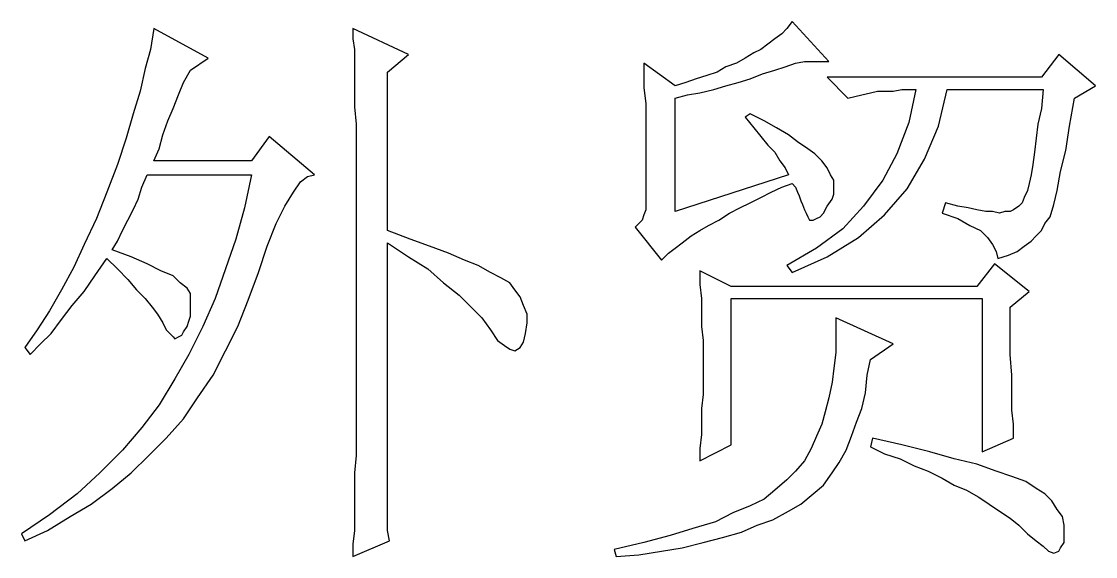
# Model space of a CAD drawing. Extents: x -150 to 150, y -100 to 100.
# Drawn here: x -114.95 to -108.79, y -88.72 to -85.65 of the extents above; entities that cross this region are included whole.
import ezdxf

# ---------------------------------------------------------------- set-up
doc = ezdxf.new("R2010")
doc.units = 0
doc.header["$MEASUREMENT"] = 0
doc.layers.get('0').update_dxf_attribs({"linetype": 'CONTINUOUS'})

msp = doc.modelspace()

# ---------------------------------------------------------------- linework, layer by layer
for points in [[(-110.55, -86.53), (-111.2, -86.74), (-111.2, -86.74), (-111.2, -86.09), (-111.2, -86.09), (-111.13, -86.07), (-111.13, -86.07), (-111.06, -86.06), (-111.06, -86.06), (-110.98, -86.04), (-110.98, -86.04), (-110.91, -86.02), (-110.91, -86.02), (-110.84, -86), (-110.84, -86), (-110.77, -85.98), (-110.77, -85.98), (-110.7, -85.95), (-110.7, -85.95), (-110.63, -85.93), (-110.63, -85.93), (-110.57, -85.91), (-110.57, -85.91), (-110.51, -85.89), (-110.51, -85.89), (-110.46, -85.88), (-110.46, -85.88), (-110.41, -85.88), (-110.41, -85.88), (-110.36, -85.88), (-110.36, -85.88), (-110.32, -85.88), (-110.32, -85.88), (-110.53, -85.65), (-110.53, -85.65), (-110.56, -85.69), (-110.56, -85.69), (-110.59, -85.72), (-110.59, -85.72), (-110.63, -85.75), (-110.63, -85.75), (-110.67, -85.78), (-110.67, -85.78), (-110.71, -85.81), (-110.71, -85.81), (-110.75, -85.83), (-110.75, -85.83), (-110.8, -85.86), (-110.8, -85.86), (-110.85, -85.89), (-110.85, -85.89), (-110.91, -85.91), (-110.91, -85.91), (-110.96, -85.94), (-110.96, -85.94), (-111.02, -85.96), (-111.02, -85.96), (-111.08, -85.98), (-111.08, -85.98), (-111.14, -86), (-111.14, -86), (-111.2, -86.02), (-111.2, -86.02), (-111.38, -85.89), (-111.38, -85.89), (-111.38, -85.95), (-111.38, -85.95), (-111.38, -86.03), (-111.38, -86.03), (-111.37, -86.12), (-111.37, -86.12), (-111.37, -86.22), (-111.37, -86.22), (-111.37, -86.34), (-111.37, -86.34), (-111.37, -86.48), (-111.37, -86.48), (-111.37, -86.64), (-111.37, -86.64), (-111.37, -86.67), (-111.37, -86.67), (-111.37, -86.7), (-111.37, -86.7), (-111.37, -86.73), (-111.37, -86.73), (-111.38, -86.76), (-111.38, -86.76), (-111.39, -86.79), (-111.39, -86.79), (-111.41, -86.81), (-111.41, -86.81), (-111.43, -86.83), (-111.43, -86.83), (-111.28, -87.02), (-111.28, -87.02), (-111.24, -86.98), (-111.24, -86.98), (-111.2, -86.95), (-111.2, -86.95), (-111.16, -86.92), (-111.16, -86.92), (-111.11, -86.88), (-111.11, -86.88), (-111.06, -86.85), (-111.06, -86.85), (-111.01, -86.82), (-111.01, -86.82), (-110.95, -86.79), (-110.95, -86.79), (-110.89, -86.75), (-110.89, -86.75), (-110.83, -86.72), (-110.83, -86.72), (-110.77, -86.69), (-110.77, -86.69), (-110.71, -86.66), (-110.71, -86.66), (-110.65, -86.63), (-110.65, -86.63), (-110.59, -86.6), (-110.59, -86.6), (-110.53, -86.58), (-110.53, -86.58), (-110.51, -86.6), (-110.51, -86.6), (-110.5, -86.63), (-110.5, -86.63), (-110.49, -86.65), (-110.49, -86.65), (-110.48, -86.68), (-110.48, -86.68), (-110.47, -86.7), (-110.47, -86.7), (-110.46, -86.73), (-110.46, -86.73), (-110.45, -86.75), (-110.45, -86.75), (-110.44, -86.77), (-110.44, -86.77), (-110.43, -86.79), (-110.43, -86.79), (-110.41, -86.79), (-110.41, -86.79), (-110.39, -86.78), (-110.39, -86.78), (-110.37, -86.77), (-110.37, -86.77), (-110.35, -86.75), (-110.35, -86.75), (-110.33, -86.71), (-110.33, -86.71), (-110.3, -86.67), (-110.3, -86.67), (-110.29, -86.64), (-110.29, -86.64), (-110.29, -86.6), (-110.29, -86.6), (-110.29, -86.56), (-110.29, -86.56), (-110.31, -86.53), (-110.31, -86.53), (-110.33, -86.49), (-110.33, -86.49), (-110.36, -86.45), (-110.36, -86.45), (-110.4, -86.41), (-110.4, -86.41), (-110.44, -86.38), (-110.44, -86.38), (-110.5, -86.34), (-110.5, -86.34), (-110.55, -86.3), (-110.55, -86.3), (-110.62, -86.26), (-110.62, -86.26), (-110.69, -86.22), (-110.69, -86.22), (-110.77, -86.18), (-110.77, -86.18), (-110.8, -86.2), (-110.8, -86.2), (-110.75, -86.26), (-110.75, -86.26), (-110.71, -86.31), (-110.71, -86.31), (-110.67, -86.36), (-110.67, -86.36), (-110.63, -86.4), (-110.63, -86.4), (-110.6, -86.45), (-110.6, -86.45), (-110.57, -86.49), (-110.57, -86.49), (-110.55, -86.53)], [(-113.88, -85.86), (-114.19, -85.69), (-114.19, -85.69), (-114.21, -85.81), (-114.21, -85.81), (-114.24, -85.92), (-114.24, -85.92), (-114.27, -86.05), (-114.27, -86.05), (-114.31, -86.18), (-114.31, -86.18), (-114.35, -86.32), (-114.35, -86.32), (-114.4, -86.47), (-114.4, -86.47), (-114.46, -86.63), (-114.46, -86.63), (-114.52, -86.78), (-114.52, -86.78), (-114.59, -86.93), (-114.59, -86.93), (-114.65, -87.06), (-114.65, -87.06), (-114.72, -87.19), (-114.72, -87.19), (-114.79, -87.31), (-114.79, -87.31), (-114.86, -87.42), (-114.86, -87.42), (-114.93, -87.52), (-114.93, -87.52), (-114.9, -87.56), (-114.9, -87.56), (-114.84, -87.5), (-114.84, -87.5), (-114.78, -87.44), (-114.78, -87.44), (-114.72, -87.36), (-114.72, -87.36), (-114.66, -87.28), (-114.66, -87.28), (-114.59, -87.2), (-114.59, -87.2), (-114.53, -87.11), (-114.53, -87.11), (-114.46, -87.01), (-114.46, -87.01), (-114.4, -87.07), (-114.4, -87.07), (-114.34, -87.13), (-114.34, -87.13), (-114.29, -87.19), (-114.29, -87.19), (-114.24, -87.24), (-114.24, -87.24), (-114.2, -87.29), (-114.2, -87.29), (-114.17, -87.33), (-114.17, -87.33), (-114.14, -87.38), (-114.14, -87.38), (-114.12, -87.42), (-114.12, -87.42), (-114.1, -87.44), (-114.1, -87.44), (-114.08, -87.46), (-114.08, -87.46), (-114.07, -87.47), (-114.07, -87.47), (-114.05, -87.46), (-114.05, -87.46), (-114.03, -87.45), (-114.03, -87.45), (-114.02, -87.43), (-114.02, -87.43), (-114, -87.4), (-114, -87.4), (-113.99, -87.37), (-113.99, -87.37), (-113.98, -87.34), (-113.98, -87.34), (-113.98, -87.3), (-113.98, -87.3), (-113.98, -87.27), (-113.98, -87.27), (-113.98, -87.24), (-113.98, -87.24), (-113.98, -87.21), (-113.98, -87.21), (-114, -87.18), (-114, -87.18), (-114.04, -87.15), (-114.04, -87.15), (-114.08, -87.11), (-114.08, -87.11), (-114.15, -87.08), (-114.15, -87.08), (-114.23, -87.04), (-114.23, -87.04), (-114.32, -87), (-114.32, -87), (-114.43, -86.96), (-114.43, -86.96), (-114.4, -86.91), (-114.4, -86.91), (-114.37, -86.85), (-114.37, -86.85), (-114.34, -86.79), (-114.34, -86.79), (-114.31, -86.73), (-114.31, -86.73), (-114.28, -86.67), (-114.28, -86.67), (-114.26, -86.6), (-114.26, -86.6), (-114.23, -86.53), (-114.23, -86.53), (-113.63, -86.53), (-113.63, -86.53), (-113.67, -86.72), (-113.67, -86.72), (-113.72, -86.9), (-113.72, -86.9), (-113.78, -87.07), (-113.78, -87.07), (-113.84, -87.24), (-113.84, -87.24), (-113.91, -87.4), (-113.91, -87.4), (-113.99, -87.56), (-113.99, -87.56), (-114.07, -87.7), (-114.07, -87.7), (-114.16, -87.85), (-114.16, -87.85), (-114.26, -87.98), (-114.26, -87.98), (-114.37, -88.11), (-114.37, -88.11), (-114.5, -88.24), (-114.5, -88.24), (-114.63, -88.36), (-114.63, -88.36), (-114.79, -88.48), (-114.79, -88.48), (-114.95, -88.59), (-114.95, -88.59), (-114.93, -88.63), (-114.93, -88.63), (-114.8, -88.57), (-114.8, -88.57), (-114.67, -88.49), (-114.67, -88.49), (-114.55, -88.42), (-114.55, -88.42), (-114.43, -88.33), (-114.43, -88.33), (-114.32, -88.24), (-114.32, -88.24), (-114.22, -88.14), (-114.22, -88.14), (-114.12, -88.04), (-114.12, -88.04), (-114.02, -87.93), (-114.02, -87.93), (-113.94, -87.81), (-113.94, -87.81), (-113.85, -87.68), (-113.85, -87.68), (-113.78, -87.54), (-113.78, -87.54), (-113.71, -87.4), (-113.71, -87.4), (-113.65, -87.25), (-113.65, -87.25), (-113.59, -87.09), (-113.59, -87.09), (-113.54, -86.94), (-113.54, -86.94), (-113.49, -86.81), (-113.49, -86.81), (-113.44, -86.71), (-113.44, -86.71), (-113.39, -86.63), (-113.39, -86.63), (-113.35, -86.57), (-113.35, -86.57), (-113.31, -86.54), (-113.31, -86.54), (-113.27, -86.53), (-113.27, -86.53), (-113.53, -86.31), (-113.53, -86.31), (-113.63, -86.45), (-113.63, -86.45), (-114.19, -86.45), (-114.19, -86.45), (-114.16, -86.38), (-114.16, -86.38), (-114.14, -86.3), (-114.14, -86.3), (-114.11, -86.22), (-114.11, -86.22), (-114.08, -86.15), (-114.08, -86.15), (-114.05, -86.07), (-114.05, -86.07), (-114.02, -86), (-114.02, -86), (-113.98, -85.93), (-113.98, -85.93), (-113.88, -85.86)], [(-112.85, -88.08), (-112.85, -86.92), (-112.85, -86.92), (-112.73, -87), (-112.73, -87), (-112.62, -87.07), (-112.62, -87.07), (-112.53, -87.15), (-112.53, -87.15), (-112.44, -87.22), (-112.44, -87.22), (-112.37, -87.29), (-112.37, -87.29), (-112.31, -87.35), (-112.31, -87.35), (-112.26, -87.42), (-112.26, -87.42), (-112.22, -87.48), (-112.22, -87.48), (-112.18, -87.51), (-112.18, -87.51), (-112.15, -87.53), (-112.15, -87.53), (-112.12, -87.54), (-112.12, -87.54), (-112.09, -87.52), (-112.09, -87.52), (-112.07, -87.49), (-112.07, -87.49), (-112.06, -87.44), (-112.06, -87.44), (-112.05, -87.38), (-112.05, -87.38), (-112.05, -87.33), (-112.05, -87.33), (-112.07, -87.28), (-112.07, -87.28), (-112.09, -87.23), (-112.09, -87.23), (-112.12, -87.19), (-112.12, -87.19), (-112.15, -87.15), (-112.15, -87.15), (-112.2, -87.12), (-112.2, -87.12), (-112.26, -87.09), (-112.26, -87.09), (-112.33, -87.05), (-112.33, -87.05), (-112.41, -87.02), (-112.41, -87.02), (-112.5, -86.98), (-112.5, -86.98), (-112.61, -86.94), (-112.61, -86.94), (-112.72, -86.9), (-112.72, -86.9), (-112.85, -86.85), (-112.85, -86.85), (-112.85, -85.94), (-112.85, -85.94), (-112.73, -85.84), (-112.73, -85.84), (-113.05, -85.69), (-113.05, -85.69), (-113.05, -85.75), (-113.05, -85.75), (-113.04, -85.81), (-113.04, -85.81), (-113.04, -85.89), (-113.04, -85.89), (-113.04, -85.96), (-113.04, -85.96), (-113.04, -86.05), (-113.04, -86.05), (-113.04, -86.14), (-113.04, -86.14), (-113.03, -86.24), (-113.03, -86.24), (-113.03, -88.14), (-113.03, -88.14), (-113.04, -88.24), (-113.04, -88.24), (-113.04, -88.32), (-113.04, -88.32), (-113.04, -88.41), (-113.04, -88.41), (-113.04, -88.49), (-113.04, -88.49), (-113.04, -88.57), (-113.04, -88.57), (-113.05, -88.65), (-113.05, -88.65), (-113.05, -88.72), (-113.05, -88.72), (-112.84, -88.63), (-112.84, -88.63), (-112.85, -88.57), (-112.85, -88.57), (-112.85, -88.5), (-112.85, -88.5), (-112.85, -88.43), (-112.85, -88.43), (-112.85, -88.35), (-112.85, -88.35), (-112.85, -88.27), (-112.85, -88.27), (-112.85, -88.18), (-112.85, -88.18), (-112.85, -88.08)], [(-109.1, -85.97), (-110.33, -85.97), (-110.33, -85.97), (-110.21, -86.09), (-110.21, -86.09), (-110.17, -86.08), (-110.17, -86.08), (-110.13, -86.07), (-110.13, -86.07), (-110.08, -86.06), (-110.08, -86.06), (-110.04, -86.05), (-110.04, -86.05), (-109.99, -86.05), (-109.99, -86.05), (-109.95, -86.05), (-109.95, -86.05), (-109.9, -86.04), (-109.9, -86.04), (-109.82, -86.04), (-109.82, -86.04), (-109.86, -86.23), (-109.86, -86.23), (-109.93, -86.41), (-109.93, -86.41), (-110.01, -86.56), (-110.01, -86.56), (-110.12, -86.71), (-110.12, -86.71), (-110.24, -86.84), (-110.24, -86.84), (-110.39, -86.95), (-110.39, -86.95), (-110.56, -87.05), (-110.56, -87.05), (-110.53, -87.09), (-110.53, -87.09), (-110.33, -87), (-110.33, -87), (-110.15, -86.89), (-110.15, -86.89), (-110, -86.76), (-110, -86.76), (-109.87, -86.61), (-109.87, -86.61), (-109.77, -86.44), (-109.77, -86.44), (-109.69, -86.25), (-109.69, -86.25), (-109.64, -86.04), (-109.64, -86.04), (-109.09, -86.04), (-109.09, -86.04), (-109.1, -86.15), (-109.1, -86.15), (-109.12, -86.24), (-109.12, -86.24), (-109.13, -86.32), (-109.13, -86.32), (-109.14, -86.4), (-109.14, -86.4), (-109.15, -86.47), (-109.15, -86.47), (-109.16, -86.53), (-109.16, -86.53), (-109.17, -86.58), (-109.17, -86.58), (-109.18, -86.62), (-109.18, -86.62), (-109.2, -86.66), (-109.2, -86.66), (-109.21, -86.69), (-109.21, -86.69), (-109.23, -86.71), (-109.23, -86.71), (-109.26, -86.73), (-109.26, -86.73), (-109.28, -86.74), (-109.28, -86.74), (-109.31, -86.74), (-109.31, -86.74), (-109.34, -86.75), (-109.34, -86.75), (-109.38, -86.74), (-109.38, -86.74), (-109.42, -86.74), (-109.42, -86.74), (-109.47, -86.73), (-109.47, -86.73), (-109.52, -86.72), (-109.52, -86.72), (-109.58, -86.71), (-109.58, -86.71), (-109.65, -86.69), (-109.65, -86.69), (-109.67, -86.75), (-109.67, -86.75), (-109.58, -86.78), (-109.58, -86.78), (-109.51, -86.82), (-109.51, -86.82), (-109.45, -86.85), (-109.45, -86.85), (-109.41, -86.89), (-109.41, -86.89), (-109.38, -86.93), (-109.38, -86.93), (-109.36, -86.97), (-109.36, -86.97), (-109.35, -87.01), (-109.35, -87.01), (-109.29, -86.99), (-109.29, -86.99), (-109.24, -86.97), (-109.24, -86.97), (-109.2, -86.94), (-109.2, -86.94), (-109.16, -86.91), (-109.16, -86.91), (-109.13, -86.88), (-109.13, -86.88), (-109.1, -86.85), (-109.1, -86.85), (-109.08, -86.81), (-109.08, -86.81), (-109.05, -86.77), (-109.05, -86.77), (-109.03, -86.7), (-109.03, -86.7), (-109.01, -86.62), (-109.01, -86.62), (-108.99, -86.51), (-108.99, -86.51), (-108.96, -86.39), (-108.96, -86.39), (-108.94, -86.25), (-108.94, -86.25), (-108.91, -86.09), (-108.91, -86.09), (-108.79, -86.02), (-108.79, -86.02), (-109, -85.84), (-109, -85.84), (-109.1, -85.97)], [(-109.28, -87.43), (-109.28, -87.29), (-109.28, -87.29), (-109.17, -87.2), (-109.17, -87.2), (-109.37, -87.04), (-109.37, -87.04), (-109.47, -87.17), (-109.47, -87.17), (-110.88, -87.17), (-110.88, -87.17), (-111.06, -87.08), (-111.06, -87.08), (-111.06, -87.16), (-111.06, -87.16), (-111.05, -87.24), (-111.05, -87.24), (-111.05, -87.32), (-111.05, -87.32), (-111.05, -87.4), (-111.05, -87.4), (-111.04, -87.48), (-111.04, -87.48), (-111.04, -87.56), (-111.04, -87.56), (-111.04, -87.64), (-111.04, -87.64), (-111.04, -87.71), (-111.04, -87.71), (-111.04, -87.79), (-111.04, -87.79), (-111.05, -87.87), (-111.05, -87.87), (-111.05, -87.95), (-111.05, -87.95), (-111.05, -88.02), (-111.05, -88.02), (-111.06, -88.1), (-111.06, -88.1), (-111.06, -88.17), (-111.06, -88.17), (-110.88, -88.08), (-110.88, -88.08), (-110.88, -87.24), (-110.88, -87.24), (-109.44, -87.24), (-109.44, -87.24), (-109.44, -88.12), (-109.44, -88.12), (-109.26, -88.04), (-109.26, -88.04), (-109.26, -87.96), (-109.26, -87.96), (-109.27, -87.88), (-109.27, -87.88), (-109.27, -87.78), (-109.27, -87.78), (-109.27, -87.68), (-109.27, -87.68), (-109.28, -87.56), (-109.28, -87.56), (-109.28, -87.43)], [(-109.95, -87.5), (-110.28, -87.35), (-110.28, -87.35), (-110.28, -87.45), (-110.28, -87.45), (-110.28, -87.55), (-110.28, -87.55), (-110.29, -87.64), (-110.29, -87.64), (-110.3, -87.72), (-110.3, -87.72), (-110.32, -87.81), (-110.32, -87.81), (-110.34, -87.89), (-110.34, -87.89), (-110.36, -87.96), (-110.36, -87.96), (-110.39, -88.03), (-110.39, -88.03), (-110.42, -88.1), (-110.42, -88.1), (-110.46, -88.17), (-110.46, -88.17), (-110.51, -88.23), (-110.51, -88.23), (-110.56, -88.28), (-110.56, -88.28), (-110.63, -88.34), (-110.63, -88.34), (-110.69, -88.39), (-110.69, -88.39), (-110.77, -88.43), (-110.77, -88.43), (-110.87, -88.47), (-110.87, -88.47), (-110.97, -88.52), (-110.97, -88.52), (-111.1, -88.56), (-111.1, -88.56), (-111.23, -88.6), (-111.23, -88.6), (-111.38, -88.64), (-111.38, -88.64), (-111.55, -88.68), (-111.55, -88.68), (-111.54, -88.72), (-111.54, -88.72), (-111.41, -88.71), (-111.41, -88.71), (-111.28, -88.69), (-111.28, -88.69), (-111.16, -88.67), (-111.16, -88.67), (-111.04, -88.64), (-111.04, -88.64), (-110.93, -88.61), (-110.93, -88.61), (-110.82, -88.58), (-110.82, -88.58), (-110.73, -88.54), (-110.73, -88.54), (-110.64, -88.51), (-110.64, -88.51), (-110.55, -88.46), (-110.55, -88.46), (-110.48, -88.42), (-110.48, -88.42), (-110.41, -88.36), (-110.41, -88.36), (-110.35, -88.31), (-110.35, -88.31), (-110.3, -88.24), (-110.3, -88.24), (-110.26, -88.18), (-110.26, -88.18), (-110.22, -88.11), (-110.22, -88.11), (-110.19, -88.03), (-110.19, -88.03), (-110.16, -87.95), (-110.16, -87.95), (-110.13, -87.87), (-110.13, -87.87), (-110.11, -87.78), (-110.11, -87.78), (-110.1, -87.68), (-110.1, -87.68), (-110.08, -87.59), (-110.08, -87.59), (-109.95, -87.5)], [(-110.07, -88.04), (-110.08, -88.09), (-110.08, -88.09), (-110, -88.13), (-110, -88.13), (-109.91, -88.16), (-109.91, -88.16), (-109.83, -88.2), (-109.83, -88.2), (-109.75, -88.23), (-109.75, -88.23), (-109.67, -88.27), (-109.67, -88.27), (-109.6, -88.31), (-109.6, -88.31), (-109.53, -88.34), (-109.53, -88.34), (-109.46, -88.38), (-109.46, -88.38), (-109.4, -88.42), (-109.4, -88.42), (-109.34, -88.46), (-109.34, -88.46), (-109.28, -88.5), (-109.28, -88.5), (-109.23, -88.54), (-109.23, -88.54), (-109.18, -88.59), (-109.18, -88.59), (-109.13, -88.63), (-109.13, -88.63), (-109.09, -88.66), (-109.09, -88.66), (-109.06, -88.69), (-109.06, -88.69), (-109.03, -88.7), (-109.03, -88.7), (-109, -88.69), (-109, -88.69), (-108.99, -88.67), (-108.99, -88.67), (-108.97, -88.64), (-108.97, -88.64), (-108.97, -88.59), (-108.97, -88.59), (-108.97, -88.54), (-108.97, -88.54), (-108.98, -88.49), (-108.98, -88.49), (-109.01, -88.45), (-109.01, -88.45), (-109.04, -88.4), (-109.04, -88.4), (-109.08, -88.36), (-109.08, -88.36), (-109.13, -88.33), (-109.13, -88.33), (-109.19, -88.29), (-109.19, -88.29), (-109.27, -88.26), (-109.27, -88.26), (-109.36, -88.23), (-109.36, -88.23), (-109.47, -88.19), (-109.47, -88.19), (-109.6, -88.16), (-109.6, -88.16), (-109.74, -88.12), (-109.74, -88.12), (-109.9, -88.08), (-109.9, -88.08), (-110.07, -88.04)]]:
    msp.add_lwpolyline(points)

doc.saveas('drawing.dxf')
